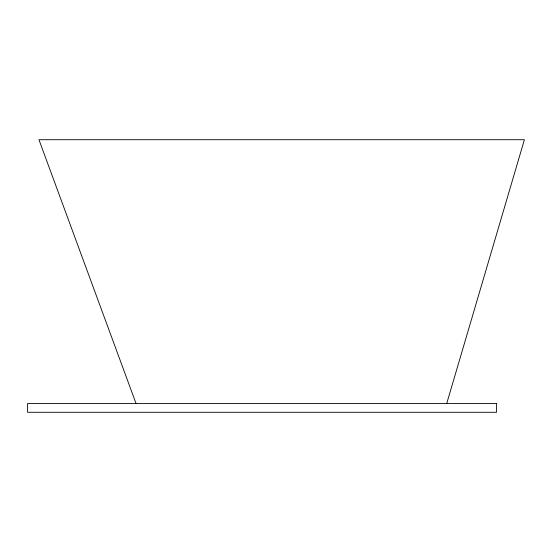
<?xml version="1.0" encoding="UTF-8"?>
<svg xmlns="http://www.w3.org/2000/svg" width="552" height="552" viewBox="0 0 552 552"><rect width="100%" height="100%" fill="white"/><g stroke="black" fill="none" stroke-linecap="round" stroke-linejoin="round"><path stroke-width="0.83" d="M446.727 403.498L524.4 139.711L38.957 139.711L136.047 403.498M496.558 403.498L27.6 403.498L27.6 412.289L496.558 412.289L496.558 403.498"/></g></svg>
